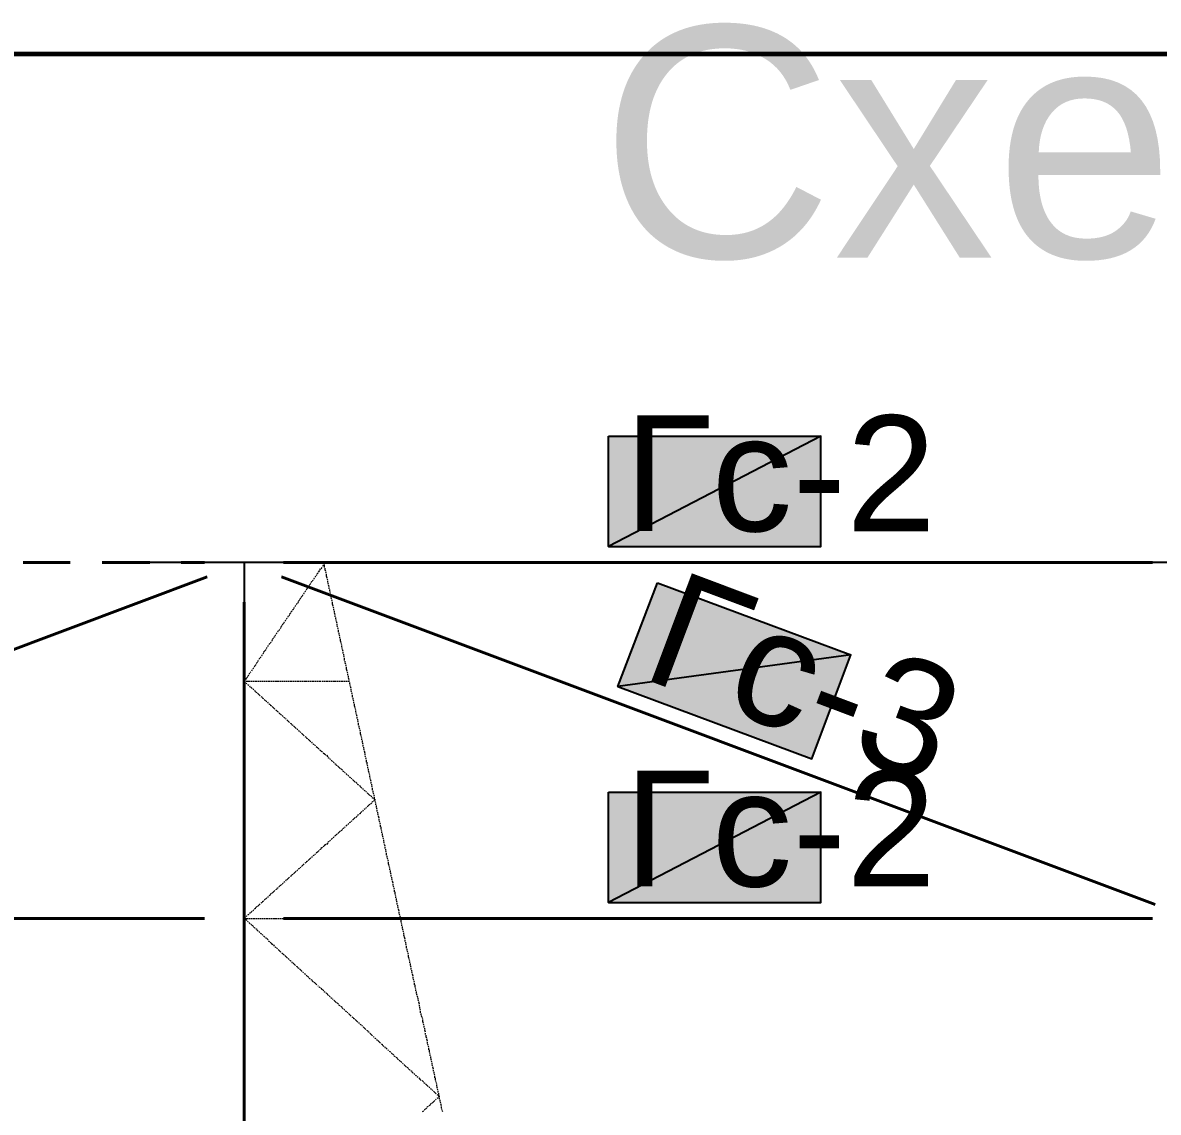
# Model space of a CAD drawing. Extents: x 8 to 21351, y 0 to 420.
# Drawn here: x 15655.57 to 15691.51, y 381.6 to 416.07 of the extents above; entities that cross this region are included whole.
import ezdxf

# ---------------------------------------------------------------- set-up
doc = ezdxf.new("R2010")
doc.units = 0
doc.styles.add('TEYPDFCAD_TEXT', font='arial.ttf')

msp = doc.modelspace()

# ---------------------------------------------------------------- hatches: boundary and pattern name
at = {"true_color": 0xffffff}
h = msp.add_hatch(color=0, dxfattribs=at)
h.paths.add_polyline_path([(15674.115, 402.992), (15680.825, 402.992), (15674.115, 399.5)])
h.paths.add_polyline_path([(15680.825, 402.992), (15674.115, 399.5), (15680.825, 399.5)])
h = msp.add_hatch(color=0, dxfattribs=at)
h.paths.add_polyline_path([(15675.66, 398.357), (15681.777, 396.071), (15674.411, 395.076)])
h.paths.add_polyline_path([(15681.777, 396.071), (15674.411, 395.076), (15680.55, 392.79)])
h = msp.add_hatch(color=0, dxfattribs=at)
h.paths.add_polyline_path([(15674.115, 391.731), (15680.825, 391.731), (15674.115, 388.239)])
h.paths.add_polyline_path([(15680.825, 391.731), (15674.115, 388.239), (15680.825, 388.239)])

# ---------------------------------------------------------------- linework, layer by layer
at = {"color": 0, "lineweight": 0, "true_color": 0xffffff}
for p, q in [((15674.115, 399.5), (15680.825, 399.5)), ((15674.411, 395.076), (15680.55, 392.79)), ((15674.115, 388.239), (15680.825, 388.239))]:
    msp.add_line(p, q, dxfattribs=at)
at = {"color": 7, "lineweight": 25}
for p, q in [((15656.589, 398.992), (15655.594, 398.992)), ((15678.094, 398.992), (15658.092, 398.992)), ((15662.579, 398.992), (15662.579, 385.593)), ((15680.592, 398.992), (15679.576, 398.992)), ((15702.076, 398.992), (15682.095, 398.992)), ((15662.579, 384.09), (15662.579, 383.074))]:
    msp.add_line(p, q, dxfattribs=at)
at = {"color": 7, "lineweight": 40}
for p, q in [((15657.076, 398.992), (15655.594, 398.992)), ((15659.595, 398.992), (15658.092, 398.992)), ((15661.33, 398.992), (15660.59, 398.992)), ((15691.324, 398.992), (15663.828, 398.992)), ((15633.75, 388.175), (15661.415, 398.547)), ((15691.408, 388.175), (15663.765, 398.547)), ((15662.579, 397.743), (15662.579, 310.219)), ((15661.33, 387.731), (15633.835, 387.731)), ((15691.324, 387.731), (15663.828, 387.731))]:
    msp.add_line(p, q, dxfattribs=at)
at = {"color": 7, "lineweight": 5}
for p, q in [((15665.077, 398.907), (15665.056, 398.865)), ((15665.119, 398.928), (15665.098, 398.949)), ((15665.098, 398.949), (15665.098, 398.928)), ((15665.119, 398.843), (15665.119, 398.907)), ((15664.802, 398.505), (15664.781, 398.462)), ((15664.844, 398.568), (15664.823, 398.526)), ((15664.886, 398.611), (15664.865, 398.589)), ((15664.929, 398.674), (15664.886, 398.632)), ((15664.971, 398.738), (15664.929, 398.695)), ((15664.992, 398.801), (15664.971, 398.759)), ((15665.035, 398.843), (15665.013, 398.801)), ((15665.14, 398.78), (15665.14, 398.822)), ((15665.162, 398.716), (15665.14, 398.759)), ((15665.183, 398.653), (15665.162, 398.695)), ((15665.183, 398.568), (15665.183, 398.632)), ((15665.204, 398.505), (15665.183, 398.568)), ((15664.569, 398.166), (15664.548, 398.124)), ((15664.611, 398.209), (15664.569, 398.166)), ((15664.654, 398.272), (15664.611, 398.23)), ((15664.696, 398.335), (15664.654, 398.293)), ((15664.717, 398.399), (15664.696, 398.357)), ((15664.759, 398.441), (15664.738, 398.399)), ((15665.225, 398.441), (15665.204, 398.484)), ((15665.225, 398.378), (15665.225, 398.42)), ((15665.246, 398.314), (15665.225, 398.357)), ((15665.267, 398.23), (15665.246, 398.293)), ((15665.267, 398.166), (15665.267, 398.209)), ((15665.289, 398.103), (15665.289, 398.145)), ((15664.336, 397.806), (15664.294, 397.764)), ((15664.378, 397.87), (15664.336, 397.827)), ((15664.421, 397.933), (15664.378, 397.891)), ((15664.442, 397.976), (15664.421, 397.933)), ((15664.484, 398.039), (15664.463, 397.997)), ((15664.527, 398.103), (15664.505, 398.06)), ((15665.31, 398.039), (15665.289, 398.081)), ((15665.31, 397.954), (15665.31, 398.018)), ((15665.331, 397.891), (15665.331, 397.933)), ((15665.352, 397.827), (15665.331, 397.87)), ((15665.373, 397.764), (15665.352, 397.806)), ((15664.103, 397.468), (15664.061, 397.425)), ((15664.146, 397.51), (15664.103, 397.489)), ((15664.167, 397.574), (15664.146, 397.531)), ((15664.209, 397.637), (15664.188, 397.595)), ((15664.251, 397.7), (15664.23, 397.658)), ((15664.294, 397.743), (15664.273, 397.7)), ((15665.373, 397.679), (15665.373, 397.743)), ((15665.394, 397.616), (15665.373, 397.679)), ((15665.416, 397.552), (15665.394, 397.595)), ((15665.416, 397.489), (15665.416, 397.531)), ((15665.437, 397.425), (15665.437, 397.468)), ((15663.828, 397.065), (15663.786, 397.023)), ((15663.849, 397.108), (15663.828, 397.065)), ((15663.892, 397.171), (15663.87, 397.129)), ((15663.934, 397.235), (15663.913, 397.192)), ((15663.976, 397.298), (15663.955, 397.256)), ((15664.019, 397.341), (15663.997, 397.298)), ((15664.061, 397.404), (15664.019, 397.362)), ((15665.458, 397.341), (15665.437, 397.404)), ((15665.458, 397.277), (15665.458, 397.319)), ((15665.479, 397.214), (15665.479, 397.256)), ((15665.5, 397.15), (15665.479, 397.192)), ((15665.521, 397.065), (15665.5, 397.129)), ((15663.574, 396.706), (15663.553, 396.663)), ((15663.616, 396.769), (15663.595, 396.727)), ((15663.659, 396.833), (15663.638, 396.79)), ((15663.701, 396.875), (15663.68, 396.833)), ((15663.743, 396.938), (15663.722, 396.896)), ((15663.786, 397.002), (15663.743, 396.96)), ((15665.521, 397.002), (15665.521, 397.044)), ((15665.543, 396.938), (15665.521, 396.981)), ((15665.564, 396.875), (15665.543, 396.917)), ((15665.564, 396.79), (15665.564, 396.854)), ((15665.585, 396.727), (15665.585, 396.769)), ((15665.606, 396.663), (15665.585, 396.706)), ((15663.341, 396.367), (15663.32, 396.325)), ((15663.384, 396.43), (15663.362, 396.388)), ((15663.426, 396.473), (15663.405, 396.43)), ((15663.468, 396.536), (15663.447, 396.494)), ((15663.511, 396.6), (15663.468, 396.557)), ((15663.553, 396.642), (15663.511, 396.621)), ((15665.606, 396.6), (15665.606, 396.642)), ((15665.627, 396.515), (15665.627, 396.579)), ((15665.648, 396.452), (15665.627, 396.515)), ((15665.67, 396.388), (15665.648, 396.43)), ((15665.67, 396.325), (15665.67, 396.367)), ((15663.108, 396.007), (15663.087, 395.965)), ((15663.151, 396.071), (15663.13, 396.028)), ((15663.193, 396.134), (15663.172, 396.092)), ((15663.235, 396.198), (15663.193, 396.155)), ((15663.278, 396.24), (15663.235, 396.198)), ((15663.299, 396.303), (15663.278, 396.261)), ((15665.691, 396.261), (15665.67, 396.303)), ((15665.712, 396.176), (15665.691, 396.24)), ((15665.712, 396.113), (15665.712, 396.155)), ((15665.733, 396.049), (15665.733, 396.092)), ((15665.754, 395.986), (15665.733, 396.028)), ((15662.876, 395.668), (15662.854, 395.626)), ((15662.918, 395.732), (15662.897, 395.69)), ((15662.96, 395.774), (15662.918, 395.732)), ((15663.003, 395.838), (15662.96, 395.796)), ((15663.024, 395.901), (15663.003, 395.859)), ((15663.066, 395.965), (15663.045, 395.923)), ((15665.754, 395.901), (15665.754, 395.965)), ((15665.775, 395.838), (15665.775, 395.88)), ((15665.797, 395.774), (15665.775, 395.817)), ((15665.818, 395.711), (15665.797, 395.753)), ((15665.818, 395.626), (15665.818, 395.69)), ((15665.839, 395.563), (15665.818, 395.626)), ((15662.6, 395.266), (15662.579, 395.245)), ((15662.643, 395.33), (15662.622, 395.288)), ((15662.685, 395.372), (15662.643, 395.33)), ((15662.727, 395.436), (15662.685, 395.393)), ((15662.749, 395.499), (15662.727, 395.457)), ((15662.791, 395.541), (15662.77, 395.52)), ((15662.833, 395.605), (15662.812, 395.563)), ((15665.86, 395.499), (15665.839, 395.541)), ((15665.86, 395.436), (15665.86, 395.478)), ((15665.881, 395.372), (15665.881, 395.414)), ((15665.902, 395.288), (15665.881, 395.351)), ((15665.902, 395.224), (15665.902, 395.266)), ((15662.579, 395.245), (15662.622, 395.203)), ((15662.579, 395.203), (15662.579, 395.245)), ((15662.579, 395.245), (15662.622, 395.245)), ((15662.579, 395.139), (15662.579, 395.182)), ((15662.579, 395.055), (15662.579, 395.118)), ((15662.579, 394.991), (15662.579, 395.055)), ((15662.579, 394.928), (15662.579, 394.97)), ((15662.579, 394.864), (15662.579, 394.906)), ((15662.643, 395.245), (15662.706, 395.245)), ((15662.643, 395.182), (15662.664, 395.16)), ((15662.685, 395.139), (15662.727, 395.118)), ((15662.706, 395.245), (15662.77, 395.245)), ((15662.749, 395.097), (15662.77, 395.055)), ((15662.791, 395.245), (15662.833, 395.245)), ((15662.791, 395.055), (15662.833, 395.012)), ((15662.854, 395.245), (15662.897, 395.245)), ((15662.854, 395.012), (15662.876, 394.97)), ((15662.897, 394.949), (15662.939, 394.928)), ((15662.918, 395.245), (15662.981, 395.245)), ((15662.939, 394.906), (15662.981, 394.885)), ((15663.003, 395.245), (15663.045, 395.245)), ((15663.066, 395.245), (15663.108, 395.245)), ((15663.13, 395.245), (15663.193, 395.245)), ((15663.214, 395.245), (15663.257, 395.245)), ((15663.278, 395.245), (15663.32, 395.245)), ((15663.341, 395.245), (15663.405, 395.245)), ((15663.426, 395.245), (15663.468, 395.245)), ((15663.489, 395.245), (15663.532, 395.245)), ((15663.553, 395.245), (15663.616, 395.245)), ((15663.616, 395.245), (15663.68, 395.245)), ((15663.701, 395.245), (15663.743, 395.245)), ((15663.765, 395.245), (15663.807, 395.245)), ((15663.828, 395.245), (15663.892, 395.245)), ((15663.913, 395.245), (15663.955, 395.245)), ((15663.976, 395.245), (15664.019, 395.245)), ((15664.04, 395.245), (15664.103, 395.245)), ((15664.124, 395.245), (15664.167, 395.245)), ((15664.188, 395.245), (15664.23, 395.245)), ((15664.251, 395.245), (15664.315, 395.245)), ((15664.336, 395.245), (15664.378, 395.245)), ((15664.4, 395.245), (15664.442, 395.245)), ((15664.463, 395.245), (15664.527, 395.245)), ((15664.527, 395.245), (15664.59, 395.245)), ((15664.611, 395.245), (15664.654, 395.245)), ((15664.675, 395.245), (15664.717, 395.245)), ((15664.738, 395.245), (15664.802, 395.245)), ((15664.823, 395.245), (15664.865, 395.245)), ((15664.886, 395.245), (15664.929, 395.245)), ((15664.95, 395.245), (15665.013, 395.245)), ((15665.035, 395.245), (15665.077, 395.245)), ((15665.098, 395.245), (15665.14, 395.245)), ((15665.162, 395.245), (15665.225, 395.245)), ((15665.246, 395.245), (15665.289, 395.245)), ((15665.31, 395.245), (15665.352, 395.245)), ((15665.373, 395.245), (15665.437, 395.245)), ((15665.437, 395.245), (15665.5, 395.245)), ((15665.521, 395.245), (15665.564, 395.245)), ((15665.585, 395.245), (15665.627, 395.245)), ((15665.648, 395.245), (15665.712, 395.245)), ((15665.733, 395.245), (15665.775, 395.245)), ((15665.797, 395.245), (15665.839, 395.245)), ((15665.86, 395.245), (15665.902, 395.245)), ((15665.924, 395.16), (15665.924, 395.203)), ((15665.945, 395.097), (15665.924, 395.139)), ((15665.966, 395.012), (15665.945, 395.076)), ((15665.966, 394.949), (15665.966, 394.991)), ((15665.987, 394.885), (15665.966, 394.928)), ((15662.579, 394.779), (15662.579, 394.843)), ((15662.579, 394.716), (15662.579, 394.758)), ((15662.579, 394.652), (15662.579, 394.695)), ((15662.579, 394.568), (15662.579, 394.631)), ((15662.579, 394.504), (15662.579, 394.547)), ((15663.003, 394.864), (15663.045, 394.822)), ((15663.045, 394.822), (15663.087, 394.779)), ((15663.108, 394.758), (15663.151, 394.737)), ((15663.151, 394.716), (15663.193, 394.695)), ((15663.214, 394.674), (15663.235, 394.631)), ((15663.257, 394.631), (15663.299, 394.589)), ((15663.32, 394.589), (15663.341, 394.547)), ((15666.008, 394.822), (15665.987, 394.864)), ((15666.008, 394.737), (15666.008, 394.801)), ((15666.029, 394.674), (15666.029, 394.716)), ((15666.051, 394.61), (15666.029, 394.652)), ((15666.051, 394.547), (15666.051, 394.589)), ((15662.579, 394.441), (15662.579, 394.483)), ((15662.579, 394.356), (15662.579, 394.42)), ((15662.579, 394.293), (15662.579, 394.335)), ((15662.579, 394.229), (15662.579, 394.271)), ((15662.579, 394.144), (15662.579, 394.208)), ((15663.362, 394.525), (15663.405, 394.504)), ((15663.405, 394.483), (15663.447, 394.462)), ((15663.468, 394.441), (15663.511, 394.399)), ((15663.511, 394.399), (15663.553, 394.356)), ((15663.574, 394.335), (15663.616, 394.314)), ((15663.616, 394.293), (15663.659, 394.271)), ((15663.68, 394.25), (15663.701, 394.208)), ((15663.722, 394.208), (15663.765, 394.166)), ((15666.072, 394.462), (15666.072, 394.525)), ((15666.093, 394.399), (15666.072, 394.462)), ((15666.114, 394.335), (15666.093, 394.377)), ((15666.114, 394.271), (15666.114, 394.314)), ((15666.135, 394.208), (15666.114, 394.25)), ((15666.156, 394.123), (15666.135, 394.187)), ((15662.579, 394.081), (15662.579, 394.144)), ((15662.579, 394.017), (15662.579, 394.06)), ((15662.579, 393.954), (15662.579, 393.996)), ((15662.579, 393.869), (15662.579, 393.933)), ((15662.579, 393.806), (15662.579, 393.848)), ((15663.786, 394.166), (15663.807, 394.123)), ((15663.828, 394.102), (15663.87, 394.081)), ((15663.892, 394.06), (15663.913, 394.039)), ((15663.934, 394.017), (15663.976, 393.975)), ((15663.976, 393.975), (15664.019, 393.933)), ((15664.04, 393.912), (15664.082, 393.89)), ((15664.082, 393.869), (15664.124, 393.848)), ((15664.146, 393.827), (15664.188, 393.785)), ((15666.156, 394.06), (15666.156, 394.102)), ((15666.178, 393.996), (15666.178, 394.039)), ((15666.199, 393.933), (15666.178, 393.975)), ((15666.199, 393.848), (15666.199, 393.912)), ((15666.22, 393.785), (15666.22, 393.827)), ((15662.579, 393.742), (15662.579, 393.785)), ((15662.579, 393.658), (15662.579, 393.721)), ((15662.579, 393.594), (15662.579, 393.637)), ((15662.579, 393.531), (15662.579, 393.573)), ((15662.579, 393.446), (15662.579, 393.51)), ((15664.188, 393.785), (15664.23, 393.742)), ((15664.251, 393.742), (15664.273, 393.7)), ((15664.294, 393.679), (15664.336, 393.658)), ((15664.357, 393.637), (15664.378, 393.615)), ((15664.4, 393.594), (15664.442, 393.552)), ((15664.442, 393.552), (15664.484, 393.51)), ((15664.505, 393.488), (15664.548, 393.467)), ((15666.241, 393.721), (15666.22, 393.764)), ((15666.262, 393.658), (15666.241, 393.7)), ((15666.262, 393.573), (15666.262, 393.637)), ((15666.283, 393.51), (15666.262, 393.573)), ((15666.305, 393.446), (15666.283, 393.488)), ((15662.579, 393.382), (15662.579, 393.425)), ((15662.579, 393.319), (15662.579, 393.361)), ((15662.579, 393.234), (15662.579, 393.298)), ((15662.579, 393.171), (15662.579, 393.234)), ((15662.579, 393.107), (15662.579, 393.15)), ((15664.548, 393.446), (15664.59, 393.425)), ((15664.611, 393.404), (15664.654, 393.361)), ((15664.654, 393.361), (15664.696, 393.319)), ((15664.717, 393.319), (15664.738, 393.277)), ((15664.759, 393.255), (15664.802, 393.234)), ((15664.823, 393.213), (15664.844, 393.192)), ((15664.865, 393.171), (15664.908, 393.128)), ((15664.929, 393.128), (15664.95, 393.086)), ((15666.305, 393.382), (15666.305, 393.425)), ((15666.326, 393.319), (15666.326, 393.361)), ((15666.347, 393.234), (15666.326, 393.298)), ((15666.347, 393.171), (15666.347, 393.213)), ((15666.368, 393.107), (15666.368, 393.15)), ((15662.579, 393.044), (15662.579, 393.086)), ((15662.579, 392.959), (15662.579, 393.023)), ((15662.579, 392.896), (15662.579, 392.938)), ((15662.579, 392.832), (15662.579, 392.874)), ((15662.579, 392.747), (15662.579, 392.811)), ((15664.971, 393.065), (15665.013, 393.044)), ((15665.013, 393.023), (15665.056, 393.002)), ((15665.077, 392.98), (15665.119, 392.938)), ((15665.119, 392.938), (15665.162, 392.896)), ((15665.183, 392.896), (15665.225, 392.853)), ((15665.225, 392.832), (15665.267, 392.811)), ((15665.289, 392.79), (15665.31, 392.769)), ((15666.389, 393.044), (15666.368, 393.086)), ((15666.41, 392.959), (15666.389, 393.023)), ((15666.41, 392.896), (15666.41, 392.938)), ((15666.432, 392.832), (15666.41, 392.874)), ((15666.453, 392.769), (15666.432, 392.811)), ((15662.579, 392.684), (15662.579, 392.726)), ((15662.579, 392.62), (15662.579, 392.663)), ((15662.579, 392.536), (15662.579, 392.599)), ((15662.579, 392.472), (15662.579, 392.515)), ((15662.579, 392.409), (15662.579, 392.451)), ((15665.331, 392.747), (15665.373, 392.705)), ((15665.394, 392.705), (15665.416, 392.663)), ((15665.437, 392.642), (15665.479, 392.62)), ((15665.479, 392.599), (15665.521, 392.578)), ((15665.543, 392.557), (15665.585, 392.515)), ((15665.585, 392.515), (15665.627, 392.472)), ((15665.648, 392.472), (15665.691, 392.43)), ((15665.691, 392.409), (15665.733, 392.388)), ((15666.453, 392.684), (15666.453, 392.747)), ((15666.474, 392.62), (15666.474, 392.684)), ((15666.495, 392.557), (15666.474, 392.599)), ((15666.495, 392.493), (15666.495, 392.536)), ((15666.516, 392.43), (15666.516, 392.472)), ((15666.537, 392.345), (15666.516, 392.409)), ((15662.579, 392.324), (15662.579, 392.388)), ((15662.579, 392.261), (15662.579, 392.324)), ((15662.579, 392.197), (15662.579, 392.239)), ((15662.579, 392.134), (15662.579, 392.176)), ((15662.579, 392.049), (15662.579, 392.113)), ((15665.754, 392.366), (15665.775, 392.345)), ((15665.797, 392.324), (15665.839, 392.282)), ((15665.86, 392.282), (15665.881, 392.239)), ((15665.902, 392.218), (15665.945, 392.197)), ((15665.966, 392.176), (15665.987, 392.155)), ((15666.008, 392.134), (15666.051, 392.091)), ((15666.051, 392.091), (15666.093, 392.049)), ((15666.114, 392.049), (15666.156, 392.007)), ((15666.559, 392.282), (15666.537, 392.324)), ((15666.559, 392.218), (15666.559, 392.261)), ((15666.58, 392.155), (15666.559, 392.197)), ((15666.601, 392.07), (15666.58, 392.134)), ((15666.601, 392.007), (15666.601, 392.049)), ((15662.579, 391.985), (15662.579, 392.028)), ((15662.579, 391.922), (15662.579, 391.964)), ((15662.579, 391.837), (15662.579, 391.901)), ((15662.579, 391.774), (15662.579, 391.816)), ((15662.579, 391.71), (15662.579, 391.753)), ((15662.579, 391.626), (15662.579, 391.689)), ((15666.156, 391.985), (15666.199, 391.964)), ((15666.22, 391.943), (15666.262, 391.922)), ((15666.262, 391.901), (15666.305, 391.858)), ((15666.326, 391.858), (15666.347, 391.816)), ((15666.368, 391.795), (15666.41, 391.774)), ((15666.432, 391.753), (15666.453, 391.731)), ((15666.474, 391.71), (15666.516, 391.668)), ((15666.622, 391.943), (15666.622, 391.985)), ((15666.643, 391.88), (15666.622, 391.922)), ((15666.643, 391.795), (15666.643, 391.858)), ((15666.664, 391.731), (15666.664, 391.774)), ((15666.686, 391.668), (15666.664, 391.71)), ((15662.579, 391.562), (15662.579, 391.604)), ((15662.579, 391.499), (15662.579, 391.541)), ((15662.579, 391.414), (15662.579, 391.478)), ((15662.579, 391.351), (15662.579, 391.414)), ((15662.579, 391.287), (15662.579, 391.329)), ((15666.516, 391.668), (15666.559, 391.626)), ((15666.559, 391.351), (15666.516, 391.308)), ((15666.58, 391.626), (15666.622, 391.583)), ((15666.622, 391.393), (15666.58, 391.351)), ((15666.622, 391.562), (15666.664, 391.541)), ((15666.664, 391.435), (15666.622, 391.414)), ((15666.707, 391.604), (15666.686, 391.647)), ((15666.686, 391.52), (15666.728, 391.499)), ((15666.728, 391.499), (15666.686, 391.456)), ((15666.707, 391.52), (15666.707, 391.583)), ((15666.728, 391.456), (15666.707, 391.52)), ((15666.749, 391.393), (15666.728, 391.435)), ((15666.749, 391.329), (15666.749, 391.372)), ((15662.579, 391.223), (15662.579, 391.266)), ((15662.579, 391.139), (15662.579, 391.202)), ((15662.579, 391.075), (15662.579, 391.118)), ((15662.579, 391.012), (15662.579, 391.054)), ((15662.579, 390.927), (15662.579, 390.991)), ((15666.156, 390.969), (15666.114, 390.927)), ((15666.199, 391.012), (15666.156, 390.991)), ((15666.262, 391.054), (15666.22, 391.033)), ((15666.305, 391.118), (15666.262, 391.075)), ((15666.347, 391.16), (15666.326, 391.118)), ((15666.41, 391.202), (15666.368, 391.181)), ((15666.453, 391.245), (15666.432, 391.223)), ((15666.516, 391.308), (15666.474, 391.266)), ((15666.77, 391.266), (15666.77, 391.308)), ((15666.791, 391.181), (15666.77, 391.245)), ((15666.791, 391.118), (15666.791, 391.16)), ((15666.813, 391.054), (15666.813, 391.096)), ((15666.834, 390.991), (15666.813, 391.033)), ((15666.855, 390.906), (15666.834, 390.969)), ((15662.579, 390.864), (15662.579, 390.906)), ((15662.579, 390.8), (15662.579, 390.842)), ((15662.579, 390.716), (15662.579, 390.779)), ((15662.579, 390.652), (15662.579, 390.694)), ((15662.579, 390.589), (15662.579, 390.631)), ((15665.775, 390.631), (15665.754, 390.61)), ((15665.839, 390.694), (15665.797, 390.652)), ((15665.881, 390.737), (15665.86, 390.694)), ((15665.945, 390.779), (15665.902, 390.758)), ((15665.987, 390.821), (15665.966, 390.8)), ((15666.051, 390.885), (15666.008, 390.842)), ((15666.093, 390.927), (15666.051, 390.885)), ((15666.855, 390.842), (15666.855, 390.885)), ((15666.876, 390.779), (15666.855, 390.821)), ((15666.897, 390.716), (15666.876, 390.758)), ((15666.897, 390.631), (15666.897, 390.694)), ((15666.918, 390.567), (15666.918, 390.631)), ((15662.579, 390.504), (15662.579, 390.567)), ((15662.579, 390.44), (15662.579, 390.504)), ((15662.579, 390.377), (15662.579, 390.419)), ((15662.579, 390.313), (15662.579, 390.356)), ((15662.579, 390.229), (15662.579, 390.292)), ((15665.373, 390.271), (15665.331, 390.229)), ((15665.416, 390.313), (15665.394, 390.271)), ((15665.479, 390.356), (15665.437, 390.334)), ((15665.521, 390.398), (15665.479, 390.377)), ((15665.585, 390.461), (15665.543, 390.419)), ((15665.627, 390.504), (15665.585, 390.461)), ((15665.691, 390.546), (15665.648, 390.504)), ((15665.733, 390.589), (15665.691, 390.567)), ((15666.94, 390.504), (15666.918, 390.546)), ((15666.94, 390.44), (15666.94, 390.483)), ((15666.961, 390.377), (15666.961, 390.419)), ((15666.982, 390.292), (15666.961, 390.356)), ((15667.003, 390.229), (15666.982, 390.271)), ((15662.579, 390.165), (15662.579, 390.207)), ((15662.579, 390.102), (15662.579, 390.144)), ((15662.579, 390.017), (15662.579, 390.08)), ((15662.579, 389.953), (15662.579, 389.996)), ((15662.579, 389.89), (15662.579, 389.932)), ((15664.95, 389.89), (15664.929, 389.848)), ((15665.013, 389.932), (15664.971, 389.911)), ((15665.056, 389.975), (15665.013, 389.953)), ((15665.119, 390.038), (15665.077, 389.996)), ((15665.162, 390.08), (15665.119, 390.038)), ((15665.225, 390.123), (15665.183, 390.08)), ((15665.267, 390.165), (15665.225, 390.144)), ((15665.31, 390.207), (15665.289, 390.186)), ((15667.003, 390.165), (15667.003, 390.207)), ((15667.024, 390.102), (15667.003, 390.144)), ((15667.045, 390.017), (15667.024, 390.08)), ((15667.045, 389.953), (15667.045, 389.996)), ((15667.067, 389.89), (15667.067, 389.932)), ((15662.579, 389.805), (15662.579, 389.869)), ((15662.579, 389.742), (15662.579, 389.784)), ((15662.579, 389.678), (15662.579, 389.721)), ((15662.579, 389.594), (15662.579, 389.657)), ((15662.579, 389.53), (15662.579, 389.594)), ((15664.59, 389.551), (15664.548, 389.53)), ((15664.654, 389.615), (15664.611, 389.572)), ((15664.696, 389.657), (15664.654, 389.615)), ((15664.738, 389.699), (15664.717, 389.657)), ((15664.802, 389.742), (15664.759, 389.721)), ((15664.844, 389.784), (15664.823, 389.763)), ((15664.908, 389.848), (15664.865, 389.805)), ((15667.088, 389.827), (15667.067, 389.869)), ((15667.088, 389.742), (15667.088, 389.805)), ((15667.109, 389.678), (15667.109, 389.721)), ((15667.13, 389.615), (15667.109, 389.657)), ((15667.151, 389.551), (15667.13, 389.594)), ((15667.151, 389.467), (15667.151, 389.53)), ((15662.579, 389.467), (15662.579, 389.509)), ((15662.579, 389.403), (15662.579, 389.445)), ((15662.579, 389.318), (15662.579, 389.382)), ((15662.579, 389.255), (15662.579, 389.297)), ((15662.579, 389.192), (15662.579, 389.234)), ((15662.579, 389.107), (15662.579, 389.17)), ((15664.188, 389.192), (15664.146, 389.149)), ((15664.23, 389.234), (15664.188, 389.192)), ((15664.273, 389.276), (15664.251, 389.234)), ((15664.336, 389.318), (15664.294, 389.297)), ((15664.378, 389.361), (15664.357, 389.34)), ((15664.442, 389.424), (15664.4, 389.382)), ((15664.484, 389.467), (15664.442, 389.424)), ((15664.548, 389.509), (15664.505, 389.488)), ((15667.172, 389.403), (15667.151, 389.467)), ((15667.194, 389.34), (15667.172, 389.382)), ((15667.194, 389.276), (15667.194, 389.318)), ((15667.215, 389.213), (15667.215, 389.255)), ((15667.236, 389.128), (15667.215, 389.192)), ((15662.579, 389.043), (15662.579, 389.086)), ((15662.579, 388.98), (15662.579, 389.022)), ((15662.579, 388.895), (15662.579, 388.959)), ((15662.579, 388.832), (15662.579, 388.874)), ((15662.579, 388.768), (15662.579, 388.81)), ((15663.765, 388.81), (15663.722, 388.768)), ((15663.807, 388.853), (15663.786, 388.81)), ((15663.87, 388.895), (15663.828, 388.874)), ((15663.913, 388.959), (15663.892, 388.916)), ((15663.976, 389.001), (15663.934, 388.959)), ((15664.019, 389.043), (15663.976, 389.001)), ((15664.082, 389.086), (15664.04, 389.065)), ((15664.124, 389.128), (15664.082, 389.107)), ((15667.236, 389.065), (15667.236, 389.107)), ((15667.257, 389.001), (15667.257, 389.043)), ((15667.278, 388.937), (15667.257, 388.98)), ((15667.299, 388.853), (15667.278, 388.916)), ((15667.299, 388.789), (15667.299, 388.832)), ((15662.579, 388.683), (15662.579, 388.747)), ((15662.579, 388.62), (15662.579, 388.683)), ((15662.579, 388.557), (15662.579, 388.599)), ((15662.579, 388.493), (15662.579, 388.535)), ((15662.579, 388.408), (15662.579, 388.472)), ((15663.405, 388.472), (15663.362, 388.451)), ((15663.447, 388.535), (15663.405, 388.493)), ((15663.511, 388.578), (15663.468, 388.535)), ((15663.553, 388.62), (15663.511, 388.578)), ((15663.616, 388.662), (15663.574, 388.641)), ((15663.659, 388.705), (15663.616, 388.683)), ((15663.701, 388.768), (15663.68, 388.726)), ((15667.321, 388.726), (15667.299, 388.768)), ((15667.342, 388.662), (15667.321, 388.705)), ((15667.342, 388.578), (15667.342, 388.641)), ((15667.363, 388.514), (15667.363, 388.578)), ((15667.384, 388.451), (15667.363, 388.493)), ((15662.579, 388.345), (15662.579, 388.387)), ((15662.579, 388.281), (15662.579, 388.324)), ((15662.579, 388.197), (15662.579, 388.26)), ((15662.579, 388.133), (15662.579, 388.175)), ((15662.579, 388.07), (15662.579, 388.112)), ((15662.981, 388.112), (15662.939, 388.07)), ((15663.045, 388.154), (15663.003, 388.112)), ((15663.087, 388.197), (15663.045, 388.154)), ((15663.151, 388.239), (15663.108, 388.218)), ((15663.193, 388.281), (15663.151, 388.26)), ((15663.235, 388.345), (15663.214, 388.303)), ((15663.299, 388.387), (15663.257, 388.345)), ((15663.341, 388.43), (15663.32, 388.387)), ((15667.384, 388.387), (15667.384, 388.43)), ((15667.405, 388.324), (15667.405, 388.366)), ((15667.426, 388.239), (15667.405, 388.303)), ((15667.426, 388.175), (15667.426, 388.218)), ((15667.448, 388.112), (15667.448, 388.154)), ((15667.469, 388.048), (15667.448, 388.091)), ((15662.579, 387.985), (15662.579, 388.048)), ((15662.579, 387.921), (15662.579, 387.964)), ((15662.579, 387.858), (15662.579, 387.9)), ((15662.579, 387.773), (15662.579, 387.837)), ((15662.622, 387.773), (15662.579, 387.731)), ((15662.579, 387.71), (15662.579, 387.773)), ((15662.579, 387.731), (15662.643, 387.731)), ((15662.579, 387.731), (15662.622, 387.71)), ((15662.664, 387.816), (15662.643, 387.795)), ((15662.643, 387.731), (15662.706, 387.731)), ((15662.727, 387.858), (15662.685, 387.837)), ((15662.727, 387.731), (15662.77, 387.731)), ((15662.77, 387.921), (15662.749, 387.879)), ((15662.833, 387.964), (15662.791, 387.921)), ((15662.791, 387.731), (15662.833, 387.731)), ((15662.876, 388.006), (15662.854, 387.964)), ((15662.854, 387.731), (15662.918, 387.731)), ((15662.939, 388.048), (15662.897, 388.027)), ((15662.939, 387.731), (15662.981, 387.731)), ((15663.003, 387.731), (15663.045, 387.731)), ((15663.066, 387.731), (15663.13, 387.731)), ((15663.151, 387.731), (15663.193, 387.731)), ((15663.214, 387.731), (15663.257, 387.731)), ((15663.278, 387.731), (15663.341, 387.731)), ((15663.362, 387.731), (15663.405, 387.731)), ((15663.426, 387.731), (15663.468, 387.731)), ((15663.489, 387.731), (15663.553, 387.731)), ((15663.553, 387.731), (15663.616, 387.731)), ((15663.638, 387.731), (15663.68, 387.731)), ((15663.701, 387.731), (15663.743, 387.731)), ((15663.765, 387.731), (15663.828, 387.731)), ((15663.849, 387.731), (15663.892, 387.731)), ((15663.913, 387.731), (15663.955, 387.731)), ((15663.976, 387.731), (15664.04, 387.731)), ((15664.061, 387.731), (15664.103, 387.731)), ((15664.124, 387.731), (15664.167, 387.731)), ((15664.188, 387.731), (15664.251, 387.731)), ((15664.273, 387.731), (15664.315, 387.731)), ((15664.336, 387.731), (15664.378, 387.731)), ((15664.4, 387.731), (15664.463, 387.731)), ((15664.463, 387.731), (15664.527, 387.731)), ((15664.548, 387.731), (15664.59, 387.731)), ((15664.611, 387.731), (15664.654, 387.731)), ((15664.675, 387.731), (15664.738, 387.731)), ((15664.759, 387.731), (15664.802, 387.731)), ((15664.823, 387.731), (15664.865, 387.731)), ((15664.886, 387.731), (15664.95, 387.731)), ((15664.971, 387.731), (15665.013, 387.731)), ((15665.035, 387.731), (15665.077, 387.731)), ((15665.098, 387.731), (15665.162, 387.731)), ((15665.183, 387.731), (15665.225, 387.731)), ((15665.246, 387.731), (15665.289, 387.731)), ((15665.31, 387.731), (15665.373, 387.731)), ((15665.373, 387.731), (15665.437, 387.731)), ((15665.458, 387.731), (15665.5, 387.731)), ((15665.521, 387.731), (15665.564, 387.731)), ((15665.585, 387.731), (15665.648, 387.731)), ((15665.67, 387.731), (15665.712, 387.731)), ((15665.733, 387.731), (15665.775, 387.731)), ((15665.797, 387.731), (15665.86, 387.731)), ((15665.881, 387.731), (15665.924, 387.731)), ((15665.945, 387.731), (15665.987, 387.731)), ((15666.008, 387.731), (15666.072, 387.731)), ((15666.093, 387.731), (15666.135, 387.731)), ((15666.156, 387.731), (15666.199, 387.731)), ((15666.22, 387.731), (15666.283, 387.731)), ((15666.283, 387.731), (15666.347, 387.731)), ((15666.368, 387.731), (15666.41, 387.731)), ((15666.432, 387.731), (15666.474, 387.731)), ((15666.495, 387.731), (15666.559, 387.731)), ((15666.58, 387.731), (15666.622, 387.731)), ((15666.643, 387.731), (15666.686, 387.731)), ((15666.707, 387.731), (15666.77, 387.731)), ((15666.791, 387.731), (15666.834, 387.731)), ((15666.855, 387.731), (15666.897, 387.731)), ((15666.918, 387.731), (15666.982, 387.731)), ((15667.003, 387.731), (15667.045, 387.731)), ((15667.067, 387.731), (15667.109, 387.731)), ((15667.13, 387.731), (15667.194, 387.731)), ((15667.194, 387.731), (15667.257, 387.731)), ((15667.278, 387.731), (15667.321, 387.731)), ((15667.342, 387.731), (15667.384, 387.731)), ((15667.405, 387.731), (15667.469, 387.731)), ((15667.49, 387.964), (15667.469, 388.027)), ((15667.49, 387.9), (15667.49, 387.943)), ((15667.511, 387.837), (15667.49, 387.879)), ((15667.49, 387.731), (15667.532, 387.731)), ((15667.532, 387.773), (15667.511, 387.816)), ((15667.532, 387.689), (15667.532, 387.752)), ((15662.579, 387.646), (15662.579, 387.689)), ((15662.579, 387.583), (15662.579, 387.625)), ((15662.579, 387.498), (15662.579, 387.562)), ((15662.579, 387.435), (15662.579, 387.477)), ((15662.579, 387.371), (15662.579, 387.413)), ((15662.622, 387.71), (15662.664, 387.667)), ((15662.685, 387.646), (15662.706, 387.625)), ((15662.727, 387.604), (15662.77, 387.562)), ((15662.791, 387.562), (15662.812, 387.519)), ((15662.833, 387.519), (15662.876, 387.477)), ((15662.876, 387.456), (15662.918, 387.435)), ((15662.939, 387.413), (15662.981, 387.392)), ((15662.981, 387.371), (15663.024, 387.329)), ((15667.553, 387.625), (15667.553, 387.689)), ((15667.575, 387.562), (15667.553, 387.604)), ((15667.575, 387.498), (15667.575, 387.541)), ((15667.596, 387.435), (15667.596, 387.477)), ((15667.617, 387.35), (15667.596, 387.413)), ((15662.579, 387.286), (15662.579, 387.35)), ((15662.579, 387.223), (15662.579, 387.265)), ((15662.579, 387.159), (15662.579, 387.202)), ((15662.579, 387.075), (15662.579, 387.138)), ((15662.579, 387.011), (15662.579, 387.054)), ((15663.045, 387.329), (15663.066, 387.286)), ((15663.087, 387.265), (15663.13, 387.244)), ((15663.151, 387.223), (15663.172, 387.202)), ((15663.193, 387.181), (15663.235, 387.138)), ((15663.257, 387.138), (15663.278, 387.096)), ((15663.299, 387.096), (15663.341, 387.054)), ((15663.341, 387.032), (15663.384, 387.011)), ((15667.638, 387.286), (15667.617, 387.329)), ((15667.638, 387.223), (15667.638, 387.265)), ((15667.659, 387.159), (15667.638, 387.202)), ((15667.68, 387.075), (15667.659, 387.138)), ((15667.68, 387.011), (15667.68, 387.054)), ((15662.579, 386.948), (15662.579, 386.99)), ((15662.579, 386.863), (15662.579, 386.927)), ((15662.579, 386.8), (15662.579, 386.863)), ((15662.579, 386.736), (15662.579, 386.779)), ((15662.579, 386.673), (15662.579, 386.715)), ((15662.579, 386.588), (15662.579, 386.651)), ((15663.405, 386.99), (15663.447, 386.948)), ((15663.447, 386.948), (15663.489, 386.906)), ((15663.511, 386.906), (15663.532, 386.863)), ((15663.553, 386.842), (15663.595, 386.821)), ((15663.616, 386.8), (15663.638, 386.779)), ((15663.659, 386.757), (15663.701, 386.715)), ((15663.701, 386.715), (15663.743, 386.673)), ((15663.765, 386.651), (15663.807, 386.63)), ((15667.702, 386.948), (15667.702, 386.99)), ((15667.723, 386.884), (15667.702, 386.927)), ((15667.723, 386.8), (15667.723, 386.863)), ((15667.744, 386.736), (15667.744, 386.779)), ((15667.765, 386.673), (15667.744, 386.715)), ((15667.786, 386.609), (15667.765, 386.651)), ((15662.579, 386.524), (15662.579, 386.567)), ((15662.579, 386.461), (15662.579, 386.503)), ((15662.579, 386.376), (15662.579, 386.44)), ((15662.579, 386.313), (15662.579, 386.355)), ((15662.579, 386.249), (15662.579, 386.292)), ((15663.807, 386.609), (15663.849, 386.588)), ((15663.87, 386.567), (15663.913, 386.524)), ((15663.913, 386.524), (15663.955, 386.482)), ((15663.976, 386.482), (15663.997, 386.44)), ((15664.019, 386.419), (15664.061, 386.397)), ((15664.082, 386.376), (15664.103, 386.334)), ((15664.124, 386.334), (15664.167, 386.292)), ((15664.167, 386.292), (15664.209, 386.249)), ((15667.786, 386.524), (15667.786, 386.588)), ((15667.807, 386.461), (15667.786, 386.524)), ((15667.829, 386.397), (15667.807, 386.44)), ((15667.829, 386.334), (15667.829, 386.376)), ((15667.85, 386.271), (15667.85, 386.313)), ((15662.579, 386.165), (15662.579, 386.228)), ((15662.579, 386.101), (15662.579, 386.144)), ((15662.579, 386.038), (15662.579, 386.08)), ((15662.579, 385.953), (15662.579, 386.017)), ((15662.579, 385.889), (15662.579, 385.953)), ((15664.23, 386.228), (15664.273, 386.207)), ((15664.273, 386.186), (15664.315, 386.165)), ((15664.336, 386.144), (15664.378, 386.101)), ((15664.378, 386.101), (15664.421, 386.059)), ((15664.442, 386.038), (15664.463, 386.017)), ((15664.484, 385.995), (15664.527, 385.974)), ((15664.548, 385.953), (15664.569, 385.911)), ((15667.871, 386.186), (15667.85, 386.249)), ((15667.871, 386.122), (15667.871, 386.165)), ((15667.892, 386.059), (15667.892, 386.101)), ((15667.913, 385.995), (15667.892, 386.038)), ((15667.934, 385.911), (15667.913, 385.974)), ((15662.579, 385.826), (15662.579, 385.868)), ((15662.579, 385.762), (15662.579, 385.805)), ((15662.579, 385.678), (15662.579, 385.741)), ((15662.579, 385.614), (15662.579, 385.657)), ((15662.579, 385.551), (15662.579, 385.593)), ((15664.59, 385.911), (15664.632, 385.868)), ((15664.632, 385.847), (15664.675, 385.826)), ((15664.696, 385.805), (15664.738, 385.784)), ((15664.738, 385.762), (15664.781, 385.72)), ((15664.802, 385.72), (15664.844, 385.678)), ((15664.844, 385.678), (15664.886, 385.635)), ((15664.908, 385.614), (15664.929, 385.593)), ((15664.95, 385.572), (15664.992, 385.551)), ((15667.934, 385.847), (15667.934, 385.889)), ((15667.956, 385.784), (15667.934, 385.826)), ((15667.977, 385.72), (15667.956, 385.762)), ((15667.977, 385.635), (15667.977, 385.699)), ((15667.998, 385.572), (15667.998, 385.635)), ((15662.579, 385.466), (15662.579, 385.53)), ((15662.579, 385.403), (15662.579, 385.445)), ((15662.579, 385.339), (15662.579, 385.382)), ((15662.579, 385.255), (15662.579, 385.318)), ((15662.579, 385.191), (15662.579, 385.233)), ((15665.013, 385.53), (15665.035, 385.487)), ((15665.056, 385.487), (15665.098, 385.445)), ((15665.098, 385.424), (15665.14, 385.403)), ((15665.162, 385.382), (15665.204, 385.36)), ((15665.204, 385.339), (15665.246, 385.297)), ((15665.267, 385.297), (15665.289, 385.255)), ((15665.31, 385.233), (15665.352, 385.212)), ((15668.019, 385.509), (15667.998, 385.551)), ((15668.019, 385.445), (15668.019, 385.487)), ((15668.04, 385.382), (15668.04, 385.424)), ((15668.061, 385.297), (15668.04, 385.36)), ((15668.083, 385.233), (15668.061, 385.276)), ((15668.083, 385.17), (15668.083, 385.212)), ((15662.579, 385.127), (15662.579, 385.17)), ((15662.579, 385.043), (15662.579, 385.106)), ((15662.579, 384.979), (15662.579, 385.043)), ((15662.579, 384.916), (15662.579, 384.958)), ((15662.579, 384.852), (15662.579, 384.895)), ((15665.373, 385.191), (15665.394, 385.17)), ((15665.416, 385.149), (15665.458, 385.106)), ((15665.458, 385.106), (15665.5, 385.064)), ((15665.521, 385.064), (15665.564, 385.022)), ((15665.564, 385), (15665.606, 384.979)), ((15665.627, 384.958), (15665.67, 384.937)), ((15665.67, 384.916), (15665.712, 384.873)), ((15665.733, 384.873), (15665.754, 384.831)), ((15668.104, 385.106), (15668.083, 385.149)), ((15668.125, 385.022), (15668.104, 385.085)), ((15668.125, 384.958), (15668.125, 385)), ((15668.146, 384.895), (15668.146, 384.937)), ((15668.167, 384.831), (15668.146, 384.873)), ((15662.579, 384.768), (15662.579, 384.831)), ((15662.579, 384.704), (15662.579, 384.746)), ((15662.579, 384.641), (15662.579, 384.683)), ((15662.579, 384.556), (15662.579, 384.62)), ((15662.579, 384.492), (15662.579, 384.535)), ((15665.775, 384.81), (15665.818, 384.789)), ((15665.839, 384.768), (15665.86, 384.746)), ((15665.881, 384.725), (15665.924, 384.683)), ((15665.924, 384.683), (15665.966, 384.641)), ((15665.987, 384.62), (15666.029, 384.598)), ((15666.029, 384.577), (15666.072, 384.556)), ((15666.093, 384.535), (15666.135, 384.492)), ((15666.135, 384.492), (15666.178, 384.45)), ((15668.167, 384.746), (15668.167, 384.81)), ((15668.188, 384.683), (15668.188, 384.725)), ((15668.21, 384.62), (15668.188, 384.662)), ((15668.231, 384.556), (15668.21, 384.598)), ((15668.231, 384.471), (15668.231, 384.535)), ((15662.579, 384.429), (15662.579, 384.471)), ((15662.579, 384.344), (15662.579, 384.408)), ((15662.579, 384.281), (15662.579, 384.323)), ((15662.579, 384.217), (15662.579, 384.26)), ((15662.579, 384.133), (15662.579, 384.196)), ((15662.579, 384.069), (15662.579, 384.133)), ((15666.199, 384.45), (15666.22, 384.408)), ((15666.241, 384.387), (15666.283, 384.365)), ((15666.305, 384.344), (15666.326, 384.323)), ((15666.347, 384.302), (15666.389, 384.26)), ((15666.389, 384.26), (15666.432, 384.217)), ((15666.453, 384.196), (15666.495, 384.175)), ((15666.495, 384.154), (15666.537, 384.133)), ((15668.252, 384.408), (15668.231, 384.471)), ((15668.273, 384.344), (15668.252, 384.387)), ((15668.273, 384.281), (15668.273, 384.323)), ((15668.294, 384.217), (15668.294, 384.26)), ((15668.315, 384.133), (15668.294, 384.196)), ((15662.579, 384.006), (15662.579, 384.048)), ((15662.579, 383.942), (15662.579, 383.985)), ((15662.579, 383.858), (15662.579, 383.921)), ((15662.579, 383.794), (15662.579, 383.836)), ((15662.579, 383.73), (15662.579, 383.773)), ((15666.559, 384.111), (15666.601, 384.069)), ((15666.601, 384.069), (15666.643, 384.027)), ((15666.664, 384.006), (15666.686, 383.985)), ((15666.707, 383.963), (15666.749, 383.942)), ((15666.77, 383.921), (15666.791, 383.879)), ((15666.813, 383.879), (15666.855, 383.836)), ((15666.855, 383.836), (15666.897, 383.794)), ((15666.918, 383.773), (15666.961, 383.752)), ((15668.315, 384.069), (15668.315, 384.111)), ((15668.337, 384.006), (15668.337, 384.048)), ((15668.358, 383.942), (15668.337, 383.985)), ((15668.379, 383.858), (15668.358, 383.921)), ((15668.379, 383.794), (15668.379, 383.836)), ((15668.4, 383.73), (15668.379, 383.773)), ((15662.579, 383.646), (15662.579, 383.709)), ((15662.579, 383.582), (15662.579, 383.625)), ((15662.579, 383.519), (15662.579, 383.561)), ((15662.579, 383.434), (15662.579, 383.498)), ((15662.579, 383.371), (15662.579, 383.413)), ((15666.961, 383.73), (15667.003, 383.688)), ((15667.024, 383.688), (15667.045, 383.646)), ((15667.067, 383.646), (15667.109, 383.603)), ((15667.13, 383.582), (15667.151, 383.561)), ((15667.172, 383.54), (15667.215, 383.519)), ((15667.236, 383.498), (15667.257, 383.455)), ((15667.278, 383.455), (15667.321, 383.413)), ((15668.421, 383.667), (15668.4, 383.709)), ((15668.421, 383.582), (15668.421, 383.646)), ((15668.442, 383.519), (15668.442, 383.582)), ((15668.464, 383.455), (15668.442, 383.498)), ((15668.464, 383.392), (15668.464, 383.434)), ((15662.579, 383.307), (15662.579, 383.349)), ((15662.579, 383.223), (15662.579, 383.286)), ((15662.579, 383.159), (15662.579, 383.223)), ((15662.579, 383.096), (15662.579, 383.138)), ((15662.579, 383.032), (15662.579, 383.074)), ((15667.321, 383.392), (15667.363, 383.371)), ((15667.384, 383.349), (15667.426, 383.328)), ((15667.426, 383.307), (15667.469, 383.265)), ((15667.49, 383.265), (15667.511, 383.223)), ((15667.532, 383.223), (15667.575, 383.18)), ((15667.596, 383.159), (15667.617, 383.138)), ((15667.638, 383.117), (15667.68, 383.074)), ((15667.68, 383.074), (15667.723, 383.032)), ((15668.485, 383.328), (15668.485, 383.371)), ((15668.506, 383.244), (15668.485, 383.307)), ((15668.527, 383.18), (15668.506, 383.223)), ((15668.527, 383.117), (15668.527, 383.159)), ((15668.548, 383.053), (15668.527, 383.096)), ((15662.579, 382.947), (15662.579, 383.011)), ((15662.579, 382.884), (15662.579, 382.926)), ((15662.579, 382.82), (15662.579, 382.863)), ((15662.579, 382.736), (15662.579, 382.799)), ((15662.579, 382.672), (15662.579, 382.714)), ((15667.744, 383.032), (15667.786, 382.99)), ((15667.786, 382.968), (15667.829, 382.947)), ((15667.85, 382.926), (15667.892, 382.905)), ((15667.892, 382.884), (15667.934, 382.841)), ((15667.956, 382.841), (15667.977, 382.799)), ((15667.998, 382.778), (15668.04, 382.757)), ((15668.061, 382.736), (15668.083, 382.714)), ((15668.104, 382.693), (15668.146, 382.651)), ((15668.569, 382.968), (15668.548, 383.032)), ((15668.569, 382.905), (15668.569, 382.947)), ((15668.591, 382.841), (15668.591, 382.884)), ((15668.612, 382.778), (15668.591, 382.82)), ((15668.612, 382.693), (15668.612, 382.757)), ((15668.633, 382.63), (15668.633, 382.693)), ((15662.579, 382.609), (15662.579, 382.651)), ((15662.579, 382.524), (15662.579, 382.587)), ((15662.579, 382.46), (15662.579, 382.503)), ((15662.579, 382.397), (15662.579, 382.439)), ((15662.579, 382.312), (15662.579, 382.376)), ((15668.146, 382.651), (15668.188, 382.609)), ((15668.21, 382.609), (15668.252, 382.566)), ((15668.252, 382.545), (15668.294, 382.524)), ((15668.315, 382.503), (15668.358, 382.46)), ((15668.358, 382.46), (15668.4, 382.418)), ((15668.421, 382.418), (15668.442, 382.376)), ((15668.464, 382.355), (15668.506, 382.334)), ((15668.654, 382.566), (15668.633, 382.609)), ((15668.675, 382.503), (15668.654, 382.545)), ((15668.675, 382.439), (15668.675, 382.482)), ((15668.696, 382.355), (15668.675, 382.418)), ((15668.718, 382.291), (15668.696, 382.334)), ((15662.579, 382.249), (15662.579, 382.312)), ((15662.579, 382.185), (15662.579, 382.228)), ((15662.579, 382.122), (15662.579, 382.164)), ((15662.579, 382.037), (15662.579, 382.101)), ((15662.579, 381.974), (15662.579, 382.016)), ((15668.527, 382.312), (15668.548, 382.291)), ((15668.569, 382.27), (15668.612, 382.228)), ((15668.612, 381.974), (15668.569, 381.931)), ((15668.612, 382.228), (15668.654, 382.185)), ((15668.654, 382.016), (15668.633, 381.995)), ((15668.675, 382.164), (15668.718, 382.143)), ((15668.718, 382.058), (15668.675, 382.037)), ((15668.718, 382.228), (15668.718, 382.27)), ((15668.718, 382.122), (15668.76, 382.101)), ((15668.739, 382.164), (15668.739, 382.207)), ((15668.76, 382.079), (15668.739, 382.143)), ((15668.76, 382.101), (15668.739, 382.079)), ((15668.76, 382.016), (15668.76, 382.058)), ((15668.781, 381.952), (15668.781, 381.995)), ((15662.579, 381.91), (15662.579, 381.952)), ((15662.579, 381.825), (15662.579, 381.889)), ((15662.579, 381.762), (15662.579, 381.804)), ((15662.579, 381.699), (15662.579, 381.741)), ((15662.579, 381.614), (15662.579, 381.677)), ((15668.252, 381.635), (15668.21, 381.614)), ((15668.294, 381.699), (15668.273, 381.656)), ((15668.358, 381.741), (15668.315, 381.699)), ((15668.4, 381.783), (15668.358, 381.762)), ((15668.464, 381.825), (15668.421, 381.804)), ((15668.506, 381.889), (15668.464, 381.847)), ((15668.569, 381.931), (15668.527, 381.889)), ((15668.802, 381.889), (15668.781, 381.931)), ((15668.823, 381.804), (15668.802, 381.868)), ((15668.823, 381.741), (15668.823, 381.783)), ((15668.845, 381.677), (15668.823, 381.72)), ((15668.866, 381.614), (15668.845, 381.656))]:
    msp.add_line(p, q, dxfattribs=at)
at = {"lineweight": 60}
msp.add_lwpolyline([(15572.854, 5.08), (16141.835, 5.08), (16141.835, 415.078), (15572.854, 415.078)], close=True, dxfattribs=at)
at = {"color": 0, "true_color": 0xffffff}
for points in [[(15674.115, 402.992), (15680.825, 402.992), (15674.115, 399.5)], [(15680.825, 402.992), (15674.115, 399.5), (15680.825, 399.5)], [(15675.66, 398.357), (15681.777, 396.071), (15674.411, 395.076)], [(15681.777, 396.071), (15674.411, 395.076), (15680.55, 392.79)], [(15674.115, 391.731), (15680.825, 391.731), (15674.115, 388.239)], [(15680.825, 391.731), (15674.115, 388.239), (15680.825, 388.239)]]:
    msp.add_lwpolyline(points, close=True, dxfattribs=at)

# ---------------------------------------------------------------- texts
at = {"color": 7, "style": 'TEYPDFCAD_TEXT'}
for s, height, p in [('Схема', 7.3201, (15673.84, 408.644)), ('Гс-2', 3.6618, (15674.602, 399.986)), ('Гс-2', 3.6618, (15674.602, 388.747))]:
    msp.add_text(s, height=height, dxfattribs=at).set_placement(p)
msp.add_text('Гс-3', height=3.6618, rotation=-20.5829, dxfattribs=at).set_placement((15675.068, 395.372))

doc.saveas('drawing.dxf')
